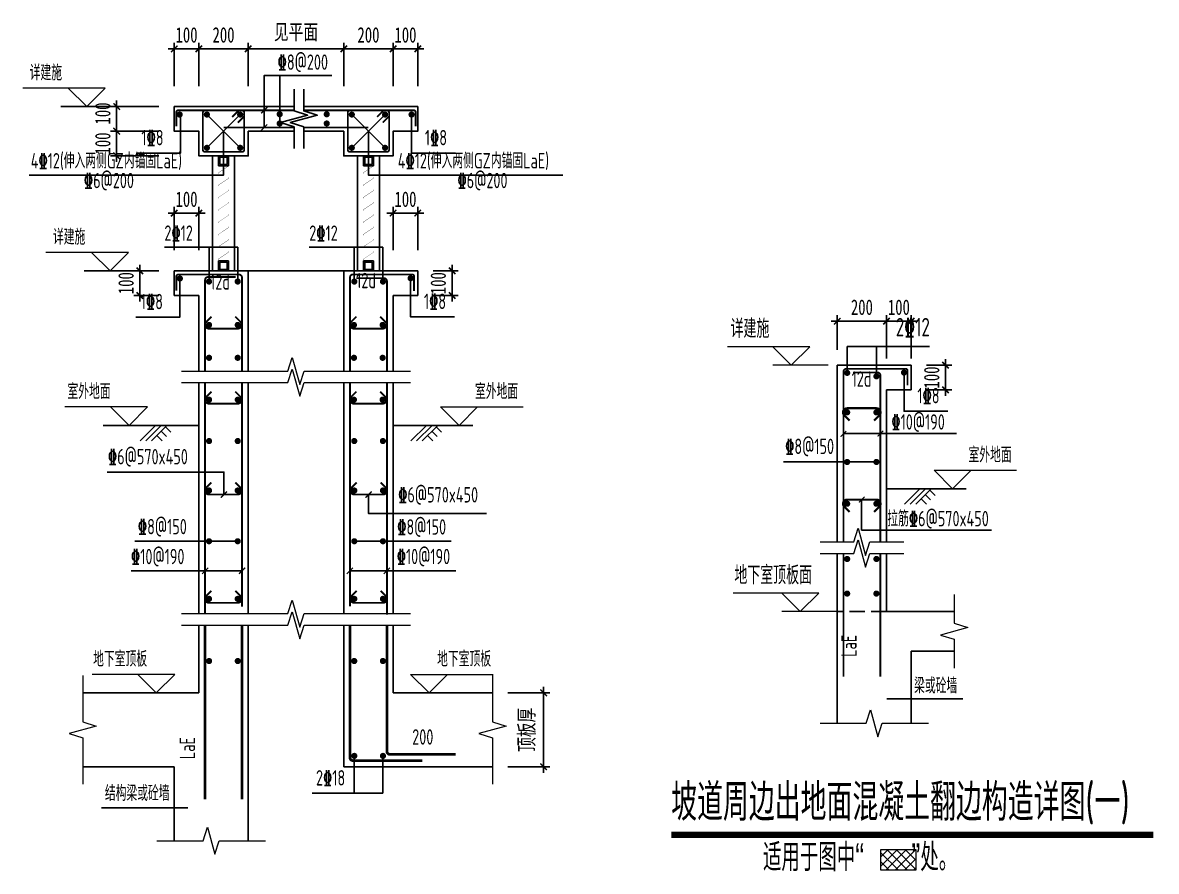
# Model space of a CAD drawing. Extents: x -302153 to 1239823, y 44204 to 1496698.
# Drawn here: x 918938 to 946527, y 743723 to 764386 of the extents above; entities that cross this region are included whole.
import ezdxf
from ezdxf.enums import TextEntityAlignment as Align

# ---------------------------------------------------------------- set-up
doc = ezdxf.new("R2010")
doc.units = 0
doc.header["$LTSCALE"] = 1500
doc.header["$MEASUREMENT"] = 0
doc.linetypes.add('DASH', pattern=[0.35, 0.25, -0.1])
doc.linetypes.add('DASHED', pattern=[0.75, 0.5, -0.25])
doc.layers.get('0').update_dxf_attribs({"linetype": 'CONTINUOUS'})
doc.layers.get('Defpoints').update_dxf_attribs({"color": 2, "linetype": 'CONTINUOUS'})
for name, color, linetype in [('A-Detl-Thin', 131, 'CONTINUOUS'), ('BEAM_CON', 4, 'CONTINUOUS'), ('BEAM_SE', 144, 'DASHED'), ('dsptext_beam', 7, 'CONTINUOUS'), ('SD_DIMS', 3, 'CONTINUOUS'), ('SD_THIN', 83, 'CONTINUOUS'), ('TEXT', 7, 'CONTINUOUS')]:
    doc.layers.add(name, color=color, linetype=linetype)
for name, color, linetype, lineweight in [('HATCH', 254, 'CONTINUOUS', 0), ('REIN', 6, 'CONTINUOUS', 18), ('S-PLAN-TEXT', 7, 'CONTINUOUS', 18), ('THIN', 7, 'CONTINUOUS', 0)]:
    doc.layers.add(name, color=color, linetype=linetype, lineweight=lineweight)
doc.styles.add('TH-STYLE3', font='tssdeng.shx', dxfattribs={"width": 0.7, "bigfont": 'tssdchn.shx'})
doc.styles.add('TSSD_Dimension', font='', dxfattribs={"width": 0.7})
doc.styles.add('TSSD_Label', font='tssdeng.shx', dxfattribs={"width": 0.7, "bigfont": 'hztxt.shx'})
doc.styles.add('TSSD_NORM', font='tssdeng.shx', dxfattribs={"bigfont": 'hztxt.shx'})
doc.styles.add('TSSD_REIN', font='Tssdeng.shx', dxfattribs={"width": 0.7, "bigfont": 'hztxt.shx'})
doc.styles.get('TSSD_Dimension').set_extended_font_data('SimSun')
doc.dimstyles.new('TSSD_150_150', dxfattribs={"dimtxt": 375, "dimasz": 150, "dimexe": 150, "dimexo": 375, "dimgap": 150, "dimtad": 1, "dimdec": 0, "dimzin": 0, "dimdsep": 46, "dimtxsty": 'TSSD_Dimension', "dimblk": 'ARCHTICK', "dimblk1": 'ARCHTICK', "dimblk2": 'ARCHTICK', "dimcen": 0, "dimdle": 150, "dimclrt": 7, "dimadec": 0, "dimazin": 0, "dimtfac": 1, "dimtdec": 0, "dimtix": 1, "dimtmove": 2, "dimatfit": 3, "dimfxl": 1, "dimtolj": 1, "dimtzin": 0, "dimarcsym": 0})

# ---------------------------------------------------------------- blocks, each defined once
blk = doc.blocks.new('_ArchTick')
at = {"color": 0, "const_width": 0.25}
blk.add_lwpolyline([(-0.53, -0.53), (0.53, 0.53)], dxfattribs=at)
blk = doc.blocks.new('*D61')
at = {"layer": 'Defpoints', "color": 0, "transparency": 16777216}
for p in [(924426, 763748), (923226, 762468), (924426, 762468)]:
    blk.add_point(p, dxfattribs=at)
at = {"layer": 'SD_DIMS', "color": 0, "lineweight": -2, "transparency": 16777216}
for p, q in [((923076, 763748), (924576, 763748)), ((923226, 762843), (923226, 763898)), ((924426, 762843), (924426, 763898))]:
    blk.add_line(p, q, dxfattribs=at)
at = {"layer": 'SD_DIMS', "color": 0, "lineweight": -2, "transparency": 16777216, "xscale": 150, "yscale": 150, "zscale": 150, "rotation": 180}
blk.add_blockref('_ArchTick', (923226, 763748), dxfattribs=at)
at = {"layer": 'SD_DIMS', "color": 0, "lineweight": -2, "transparency": 16777216, "xscale": 150, "yscale": 150, "zscale": 150}
blk.add_blockref('_ArchTick', (924426, 763748), dxfattribs=at)
at = {"layer": 'SD_DIMS', "color": 7, "transparency": 16777216, "insert": (923826, 764086), "char_height": 375, "attachment_point": 5, "style": 'TSSD_Dimension'}
blk.add_mtext('\\A1;200', dxfattribs=at)
blk = doc.blocks.new('*D62')
at = {"layer": 'Defpoints', "color": 0, "transparency": 16777216}
for p in [(928553, 763748), (927953, 762468), (928553, 762468)]:
    blk.add_point(p, dxfattribs=at)
at = {"layer": 'SD_DIMS', "color": 0, "lineweight": -2, "transparency": 16777216}
for p, q in [((927953, 763748), (927803, 763748)), ((927953, 762843), (927953, 763898)), ((927953, 763748), (928553, 763748)), ((928553, 762843), (928553, 763898)), ((928553, 763748), (928703, 763748))]:
    blk.add_line(p, q, dxfattribs=at)
at = {"layer": 'SD_DIMS', "color": 0, "lineweight": -2, "transparency": 16777216, "xscale": 150, "yscale": 150, "zscale": 150}
blk.add_blockref('_ArchTick', (927953, 763748), dxfattribs=at)
at = {"layer": 'SD_DIMS', "color": 0, "lineweight": -2, "transparency": 16777216, "xscale": 150, "yscale": 150, "zscale": 150, "rotation": 180}
blk.add_blockref('_ArchTick', (928553, 763748), dxfattribs=at)
at = {"layer": 'SD_DIMS', "color": 7, "transparency": 16777216, "insert": (928253, 764086), "char_height": 375, "attachment_point": 5, "style": 'TSSD_Dimension'}
blk.add_mtext('\\A1;100', dxfattribs=at)
blk = doc.blocks.new('*D63')
at = {"layer": 'Defpoints', "color": 0, "transparency": 16777216}
for p in [(930371, 748069), (930371, 746269), (931616, 746269)]:
    blk.add_point(p, dxfattribs=at)
at = {"layer": 'SD_DIMS', "color": 0, "lineweight": -2, "transparency": 16777216}
for p, q in [((930746, 748069), (931766, 748069)), ((931616, 748219), (931616, 746119)), ((930746, 746269), (931766, 746269))]:
    blk.add_line(p, q, dxfattribs=at)
at = {"layer": 'SD_DIMS', "color": 0, "lineweight": -2, "transparency": 16777216, "xscale": 150, "yscale": 150, "zscale": 150}
for p, rotation in [((931616, 748069), 90), ((931616, 746269), 270)]:
    blk.add_blockref('_ArchTick', p, dxfattribs=dict(at, rotation=rotation))
at = {"layer": 'SD_DIMS', "color": 7, "transparency": 16777216, "insert": (931220, 747169), "char_height": 375, "attachment_point": 5, "rotation": 90, "style": 'TSSD_Dimension'}
blk.add_mtext('\\A1;顶板厚', dxfattribs=at)
blk = doc.blocks.new('*D64')
at = {"layer": 'Defpoints', "color": 0, "transparency": 16777216}
for p in [(938762, 757118), (938762, 756047), (939962, 756047)]:
    blk.add_point(p, dxfattribs=at)
at = {"layer": 'SD_DIMS', "color": 0, "lineweight": -2, "transparency": 16777216}
for p, q in [((940112, 757118), (938612, 757118)), ((938762, 756422), (938762, 757268)), ((939962, 756422), (939962, 757268))]:
    blk.add_line(p, q, dxfattribs=at)
at = {"layer": 'SD_DIMS', "color": 0, "lineweight": -2, "transparency": 16777216, "xscale": 150, "yscale": 150, "zscale": 150, "rotation": 180}
blk.add_blockref('_ArchTick', (938762, 757118), dxfattribs=at)
at = {"layer": 'SD_DIMS', "color": 0, "lineweight": -2, "transparency": 16777216, "xscale": 150, "yscale": 150, "zscale": 150}
blk.add_blockref('_ArchTick', (939962, 757118), dxfattribs=at)
at = {"layer": 'SD_DIMS', "color": 7, "transparency": 16777216, "insert": (939362, 757456), "char_height": 375, "attachment_point": 5, "style": 'TSSD_Dimension'}
blk.add_mtext('\\A1;200', dxfattribs=at)
blk = doc.blocks.new('*D272')
at = {"layer": 'Defpoints', "color": 0, "transparency": 16777216}
for p in [(923226, 763748), (922626, 762468), (923226, 762468)]:
    blk.add_point(p, dxfattribs=at)
at = {"layer": 'SD_DIMS', "color": 0, "lineweight": -2, "transparency": 16777216}
for p, q in [((922626, 763748), (922476, 763748)), ((922626, 762843), (922626, 763898)), ((922626, 763748), (923226, 763748)), ((923226, 762843), (923226, 763898)), ((923226, 763748), (923376, 763748))]:
    blk.add_line(p, q, dxfattribs=at)
at = {"layer": 'SD_DIMS', "color": 0, "lineweight": -2, "transparency": 16777216, "xscale": 150, "yscale": 150, "zscale": 150}
blk.add_blockref('_ArchTick', (922626, 763748), dxfattribs=at)
at = {"layer": 'SD_DIMS', "color": 0, "lineweight": -2, "transparency": 16777216, "xscale": 150, "yscale": 150, "zscale": 150, "rotation": 180}
blk.add_blockref('_ArchTick', (923226, 763748), dxfattribs=at)
at = {"layer": 'SD_DIMS', "color": 7, "transparency": 16777216, "insert": (922926, 764086), "char_height": 375, "attachment_point": 5, "style": 'TSSD_Dimension'}
blk.add_mtext('\\A1;100', dxfattribs=at)
blk = doc.blocks.new('*D273')
at = {"layer": 'Defpoints', "color": 0, "transparency": 16777216}
for p in [(922626, 758344), (921790, 757744), (922626, 757744)]:
    blk.add_point(p, dxfattribs=at)
at = {"layer": 'SD_DIMS', "color": 0, "lineweight": -2, "transparency": 16777216}
for p, q in [((921790, 758344), (921790, 758494)), ((922251, 758344), (921640, 758344)), ((921790, 758344), (921790, 757744)), ((922251, 757744), (921640, 757744)), ((921790, 757744), (921790, 757594))]:
    blk.add_line(p, q, dxfattribs=at)
at = {"layer": 'SD_DIMS', "color": 0, "lineweight": -2, "transparency": 16777216, "xscale": 150, "yscale": 150, "zscale": 150}
for p, rotation in [((921790, 758344), 270), ((921790, 757744), 90)]:
    blk.add_blockref('_ArchTick', p, dxfattribs=dict(at, rotation=rotation))
at = {"layer": 'SD_DIMS', "color": 7, "transparency": 16777216, "insert": (921453, 758044), "char_height": 375, "attachment_point": 5, "rotation": 90, "style": 'TSSD_Dimension'}
blk.add_mtext('\\A1;100', dxfattribs=at)
blk = doc.blocks.new('*D274')
at = {"layer": 'Defpoints', "color": 0, "transparency": 16777216}
for p in [(927953, 763748), (926753, 762468), (927953, 762468)]:
    blk.add_point(p, dxfattribs=at)
at = {"layer": 'SD_DIMS', "color": 0, "lineweight": -2, "transparency": 16777216}
for p, q in [((926603, 763748), (928103, 763748)), ((926753, 762843), (926753, 763898)), ((927953, 762843), (927953, 763898))]:
    blk.add_line(p, q, dxfattribs=at)
at = {"layer": 'SD_DIMS', "color": 0, "lineweight": -2, "transparency": 16777216, "xscale": 150, "yscale": 150, "zscale": 150, "rotation": 180}
blk.add_blockref('_ArchTick', (926753, 763748), dxfattribs=at)
at = {"layer": 'SD_DIMS', "color": 0, "lineweight": -2, "transparency": 16777216, "xscale": 150, "yscale": 150, "zscale": 150}
blk.add_blockref('_ArchTick', (927953, 763748), dxfattribs=at)
at = {"layer": 'SD_DIMS', "color": 7, "transparency": 16777216, "insert": (927353, 764086), "char_height": 375, "attachment_point": 5, "style": 'TSSD_Dimension'}
blk.add_mtext('\\A1;200', dxfattribs=at)
blk = doc.blocks.new('*D275')
at = {"layer": 'Defpoints', "color": 0, "transparency": 16777216}
for p in [(928553, 758344), (928553, 757744), (929389, 757744)]:
    blk.add_point(p, dxfattribs=at)
at = {"layer": 'SD_DIMS', "color": 0, "lineweight": -2, "transparency": 16777216}
for p, q in [((929389, 758344), (929389, 758494)), ((928928, 758344), (929539, 758344)), ((929389, 758344), (929389, 757744)), ((928928, 757744), (929539, 757744)), ((929389, 757744), (929389, 757594))]:
    blk.add_line(p, q, dxfattribs=at)
at = {"layer": 'SD_DIMS', "color": 0, "lineweight": -2, "transparency": 16777216, "xscale": 150, "yscale": 150, "zscale": 150}
for p, rotation in [((929389, 758344), 270), ((929389, 757744), 90)]:
    blk.add_blockref('_ArchTick', p, dxfattribs=dict(at, rotation=rotation))
at = {"layer": 'SD_DIMS', "color": 7, "transparency": 16777216, "insert": (929051, 758044), "char_height": 375, "attachment_point": 5, "rotation": 90, "style": 'TSSD_Dimension'}
blk.add_mtext('\\A1;100', dxfattribs=at)
blk = doc.blocks.new('*D276')
at = {"layer": 'Defpoints', "color": 0, "transparency": 16777216}
for p in [(926753, 763748), (924426, 762468), (926753, 762468)]:
    blk.add_point(p, dxfattribs=at)
at = {"layer": 'SD_DIMS', "color": 0, "lineweight": -2, "transparency": 16777216}
for p, q in [((924276, 763748), (926903, 763748)), ((924426, 762843), (924426, 763898)), ((926753, 762843), (926753, 763898))]:
    blk.add_line(p, q, dxfattribs=at)
at = {"layer": 'SD_DIMS', "color": 0, "lineweight": -2, "transparency": 16777216, "xscale": 150, "yscale": 150, "zscale": 150, "rotation": 180}
blk.add_blockref('_ArchTick', (924426, 763748), dxfattribs=at)
at = {"layer": 'SD_DIMS', "color": 0, "lineweight": -2, "transparency": 16777216, "xscale": 150, "yscale": 150, "zscale": 150}
blk.add_blockref('_ArchTick', (926753, 763748), dxfattribs=at)
at = {"layer": 'SD_DIMS', "color": 7, "transparency": 16777216, "insert": (925589, 764140), "char_height": 375, "attachment_point": 5, "style": 'TSSD_Dimension'}
blk.add_mtext('\\A1;见平面', dxfattribs=at)
blk = doc.blocks.new('*D277')
at = {"layer": 'Defpoints', "color": 0, "transparency": 16777216}
for p in [(922626, 762344), (921225, 761744), (922626, 761744)]:
    blk.add_point(p, dxfattribs=at)
at = {"layer": 'SD_DIMS', "color": 0, "lineweight": -2, "transparency": 16777216}
for p, q in [((922251, 762344), (921075, 762344)), ((921225, 762494), (921225, 761594)), ((922251, 761744), (921075, 761744))]:
    blk.add_line(p, q, dxfattribs=at)
at = {"layer": 'SD_DIMS', "color": 0, "lineweight": -2, "transparency": 16777216, "xscale": 150, "yscale": 150, "zscale": 150}
for p, rotation in [((921225, 762344), 90), ((921225, 761744), 270)]:
    blk.add_blockref('_ArchTick', p, dxfattribs=dict(at, rotation=rotation))
at = {"layer": 'SD_DIMS', "color": 7, "transparency": 16777216, "insert": (920887, 762175), "char_height": 375, "attachment_point": 5, "rotation": 90, "style": 'TSSD_Dimension'}
blk.add_mtext('\\A1;100', dxfattribs=at)
blk = doc.blocks.new('*D278')
at = {"layer": 'Defpoints', "color": 0, "transparency": 16777216}
for p in [(922626, 761744), (921225, 761144), (922626, 761144)]:
    blk.add_point(p, dxfattribs=at)
at = {"layer": 'SD_DIMS', "color": 0, "lineweight": -2, "transparency": 16777216}
for p, q in [((921225, 761744), (921225, 761894)), ((922251, 761744), (921075, 761744)), ((921225, 761744), (921225, 761144)), ((922251, 761144), (921075, 761144)), ((921225, 761144), (921225, 760994))]:
    blk.add_line(p, q, dxfattribs=at)
at = {"layer": 'SD_DIMS', "color": 0, "lineweight": -2, "transparency": 16777216, "xscale": 150, "yscale": 150, "zscale": 150}
for p, rotation in [((921225, 761744), 270), ((921225, 761144), 90)]:
    blk.add_blockref('_ArchTick', p, dxfattribs=dict(at, rotation=rotation))
at = {"layer": 'SD_DIMS', "color": 7, "transparency": 16777216, "insert": (920887, 761444), "char_height": 375, "attachment_point": 5, "rotation": 90, "style": 'TSSD_Dimension'}
blk.add_mtext('\\A1;100', dxfattribs=at)
blk = doc.blocks.new('*D280')
at = {"layer": 'Defpoints', "color": 0, "transparency": 16777216}
for p in [(928553, 759749), (927953, 758469), (928553, 758469)]:
    blk.add_point(p, dxfattribs=at)
at = {"layer": 'SD_DIMS', "color": 0, "lineweight": -2, "transparency": 16777216}
for p, q in [((927953, 758844), (927953, 759899)), ((928553, 758844), (928553, 759899)), ((927953, 759749), (927803, 759749)), ((927953, 759749), (928553, 759749)), ((928553, 759749), (928703, 759749))]:
    blk.add_line(p, q, dxfattribs=at)
at = {"layer": 'SD_DIMS', "color": 0, "lineweight": -2, "transparency": 16777216, "xscale": 150, "yscale": 150, "zscale": 150}
blk.add_blockref('_ArchTick', (927953, 759749), dxfattribs=at)
at = {"layer": 'SD_DIMS', "color": 0, "lineweight": -2, "transparency": 16777216, "xscale": 150, "yscale": 150, "zscale": 150, "rotation": 180}
blk.add_blockref('_ArchTick', (928553, 759749), dxfattribs=at)
at = {"layer": 'SD_DIMS', "color": 7, "transparency": 16777216, "insert": (928253, 760086), "char_height": 375, "attachment_point": 5, "style": 'TSSD_Dimension'}
blk.add_mtext('\\A1;100', dxfattribs=at)
blk = doc.blocks.new('*D279')
at = {"layer": 'Defpoints', "color": 0, "transparency": 16777216}
for p in [(923226, 759749), (922626, 758469), (923226, 758469)]:
    blk.add_point(p, dxfattribs=at)
at = {"layer": 'SD_DIMS', "color": 0, "lineweight": -2, "transparency": 16777216}
for p, q in [((922626, 758844), (922626, 759899)), ((923226, 758844), (923226, 759899)), ((922626, 759749), (922476, 759749)), ((922626, 759749), (923226, 759749)), ((923226, 759749), (923376, 759749))]:
    blk.add_line(p, q, dxfattribs=at)
at = {"layer": 'SD_DIMS', "color": 0, "lineweight": -2, "transparency": 16777216, "xscale": 150, "yscale": 150, "zscale": 150}
blk.add_blockref('_ArchTick', (922626, 759749), dxfattribs=at)
at = {"layer": 'SD_DIMS', "color": 0, "lineweight": -2, "transparency": 16777216, "xscale": 150, "yscale": 150, "zscale": 150, "rotation": 180}
blk.add_blockref('_ArchTick', (923226, 759749), dxfattribs=at)
at = {"layer": 'SD_DIMS', "color": 7, "transparency": 16777216, "insert": (922926, 760086), "char_height": 375, "attachment_point": 5, "style": 'TSSD_Dimension'}
blk.add_mtext('\\A1;100', dxfattribs=at)
blk = doc.blocks.new('*D281')
at = {"layer": 'Defpoints', "color": 0, "transparency": 16777216}
for p in [(940562, 756047), (940562, 755447), (941398, 755447)]:
    blk.add_point(p, dxfattribs=at)
at = {"layer": 'SD_DIMS', "color": 0, "lineweight": -2, "transparency": 16777216}
for p, q in [((940937, 756047), (941548, 756047)), ((941398, 756047), (941398, 756197)), ((941398, 756047), (941398, 755447)), ((940937, 755447), (941548, 755447)), ((941398, 755447), (941398, 755297))]:
    blk.add_line(p, q, dxfattribs=at)
at = {"layer": 'SD_DIMS', "color": 0, "lineweight": -2, "transparency": 16777216, "xscale": 150, "yscale": 150, "zscale": 150}
for p, rotation in [((941398, 756047), 270), ((941398, 755447), 90)]:
    blk.add_blockref('_ArchTick', p, dxfattribs=dict(at, rotation=rotation))
at = {"layer": 'SD_DIMS', "color": 7, "transparency": 16777216, "insert": (941060, 755747), "char_height": 375, "attachment_point": 5, "rotation": 90, "style": 'TSSD_Dimension'}
blk.add_mtext('\\A1;100', dxfattribs=at)
blk = doc.blocks.new('*D282')
at = {"layer": 'Defpoints', "color": 0, "transparency": 16777216}
for p in [(940562, 757118), (939962, 755838), (940562, 755838)]:
    blk.add_point(p, dxfattribs=at)
at = {"layer": 'SD_DIMS', "color": 0, "lineweight": -2, "transparency": 16777216}
for p, q in [((939962, 757118), (939812, 757118)), ((939962, 756213), (939962, 757268)), ((939962, 757118), (940562, 757118)), ((940562, 756213), (940562, 757268)), ((940562, 757118), (940712, 757118))]:
    blk.add_line(p, q, dxfattribs=at)
at = {"layer": 'SD_DIMS', "color": 0, "lineweight": -2, "transparency": 16777216, "xscale": 150, "yscale": 150, "zscale": 150}
blk.add_blockref('_ArchTick', (939962, 757118), dxfattribs=at)
at = {"layer": 'SD_DIMS', "color": 0, "lineweight": -2, "transparency": 16777216, "xscale": 150, "yscale": 150, "zscale": 150, "rotation": 180}
blk.add_blockref('_ArchTick', (940562, 757118), dxfattribs=at)
at = {"layer": 'SD_DIMS', "color": 7, "transparency": 16777216, "insert": (940262, 757456), "char_height": 375, "attachment_point": 5, "style": 'TSSD_Dimension'}
blk.add_mtext('\\A1;100', dxfattribs=at)

msp = doc.modelspace()

# ---------------------------------------------------------------- hatches: boundary and pattern name
at = {"layer": 'HATCH'}
h = msp.add_hatch(dxfattribs=at)
h.set_pattern_fill('HOLE_MATETIEL', color=256, scale=50, style=0)
h.set_pattern_definition([(45, (388373, -1472987.26), (-112.253202, 112.253202), []), (135, (388373, -1472987.26), (-112.253202, -112.253202), [])])
h.paths.add_polyline_path([(939821.4052, 744254.7599), (940676.0578, 744254.7599), (940676.0578, 743749.3334), (939821.4052, 743749.3334)])

# ---------------------------------------------------------------- linework, layer by layer
for p, q in [((924231.1224, 762148.711), (923421.1224, 761338.711)), ((924231.1224, 761338.711), (923421.1224, 762148.711)), ((926947.6894, 762148.711), (927757.6894, 761338.711)), ((926947.6894, 761338.711), (927757.6894, 762148.711))]:
    msp.add_line(p, q)
for points in [[(924815.6518, 761834.6879), (924815.6518, 763101.564), (926462.1928, 763101.564)], [(925192.5749, 761931.3189), (925192.5749, 763101.564)], [(925542.3571, 761743.711), (924426.1224, 761743.711), (924426.1224, 761143.711), (923226.1224, 761143.711), (923226.1224, 761743.711), (922626.1224, 761743.711), (922626.1224, 762343.711), (925542.3571, 762343.711)], [(925777.7623, 762343.711), (928552.6894, 762343.711), (928552.6894, 761743.711), (927952.6894, 761743.711), (927952.6894, 761143.711), (926752.6894, 761143.711), (926752.6894, 761743.711), (925777.7623, 761743.711)], [(922777.0048, 762148.711), (922777.0048, 761208.0113), (921708.8445, 761208.0113)], [(928401.8069, 762148.711), (928401.8069, 761208.0113), (929469.9673, 761208.0113)], [(923826.1224, 761743.711), (923826.1224, 760674.2197), (919098.8022, 760674.2197)], [(927352.6894, 761743.711), (927352.6894, 760674.2197), (932080.0095, 760674.2197)], [(928378.0315, 758163.393), (928378.0315, 757222.6933), (929446.1919, 757222.6933)], [(922762.8355, 758157.4872), (922762.8355, 757216.7875), (921694.6752, 757216.7875)], [(940387.4535, 755866.5129), (940387.4535, 754925.8132), (941455.6138, 754925.8132)]]:
    msp.add_lwpolyline(points)
at = {"layer": 'A-Detl-Thin', "ltscale": 0.04}
for points in [[(923556.1224, 758344.1675), (923556.1224, 761143.711)], [(923556.1224, 761143.711), (924096.1224, 761143.711)], [(924096.1224, 758344.1675), (924096.1224, 761143.711)], [(927082.6894, 758344.1675), (927082.6894, 761143.711)], [(927082.6894, 761143.711), (927622.6894, 761143.711)], [(927622.6894, 758344.1675), (927622.6894, 761143.711)]]:
    msp.add_lwpolyline(points, dxfattribs=at)
at = {"layer": 'A-Detl-Thin', "ltscale": 0.04, "const_width": 6}
for points in [[(923706.1224, 760711.3313), (923706.1224, 760734.7629), (923946.1224, 760894.9411), (923946.1224, 760920.208)], [(927232.6894, 760711.3313), (927232.6894, 760734.7629), (927472.6894, 760894.9411), (927472.6894, 760920.208)], [(923706.1224, 760411.3313), (923706.1224, 760434.7629), (923946.1224, 760594.9411), (923946.1224, 760620.208)], [(927232.6894, 760411.3313), (927232.6894, 760434.7629), (927472.6894, 760594.9411), (927472.6894, 760620.208)], [(923706.1224, 760111.3313), (923706.1224, 760134.7629), (923946.1224, 760294.9411), (923946.1224, 760320.208)], [(927232.6894, 760111.3313), (927232.6894, 760134.7629), (927472.6894, 760294.9411), (927472.6894, 760320.208)], [(923706.1224, 759811.3313), (923706.1224, 759834.7629), (923946.1224, 759994.9411), (923946.1224, 760020.208)], [(927232.6894, 759811.3313), (927232.6894, 759834.7629), (927472.6894, 759994.9411), (927472.6894, 760020.208)], [(923706.1224, 759511.3313), (923706.1224, 759534.7629), (923946.1224, 759694.9411), (923946.1224, 759720.208)], [(927232.6894, 759511.3313), (927232.6894, 759534.7629), (927472.6894, 759694.9411), (927472.6894, 759720.208)], [(923706.1224, 759211.3313), (923706.1224, 759234.7629), (923946.1224, 759394.9411), (923946.1224, 759420.208)], [(927232.6894, 759211.3313), (927232.6894, 759234.7629), (927472.6894, 759394.9411), (927472.6894, 759420.208)], [(923706.1224, 758911.3313), (923706.1224, 758934.7629), (923946.1224, 759094.9411), (923946.1224, 759120.208)], [(927232.6894, 758911.3313), (927232.6894, 758934.7629), (927472.6894, 759094.9411), (927472.6894, 759120.208)], [(923706.1224, 758611.3313), (923706.1224, 758634.7629), (923946.1224, 758794.9411), (923946.1224, 758820.208)], [(927232.6894, 758611.3313), (927232.6894, 758634.7629), (927472.6894, 758794.9411), (927472.6894, 758820.208)]]:
    msp.add_lwpolyline(points, dxfattribs=at)
at = {"layer": 'A-Detl-Thin', "ltscale": 0.04}
for points in [[(923946.1224, 760903.711), (923706.1224, 760903.711), (923706.1224, 761143.711), (923946.1224, 761143.711)], [(923916.1224, 760933.711), (923736.1224, 760933.711), (923736.1224, 761113.711), (923916.1224, 761113.711)], [(927472.6894, 760903.711), (927232.6894, 760903.711), (927232.6894, 761143.711), (927472.6894, 761143.711)], [(927442.6894, 760933.711), (927262.6894, 760933.711), (927262.6894, 761113.711), (927442.6894, 761113.711)], [(923946.1224, 758584.1675), (923706.1224, 758584.1675), (923706.1224, 758344.1675), (923946.1224, 758344.1675)], [(923916.1224, 758554.1675), (923736.1224, 758554.1675), (923736.1224, 758374.1675), (923916.1224, 758374.1675)], [(927472.6894, 758584.1675), (927232.6894, 758584.1675), (927232.6894, 758344.1675), (927472.6894, 758344.1675)], [(927442.6894, 758554.1675), (927262.6894, 758554.1675), (927262.6894, 758374.1675), (927442.6894, 758374.1675)]]:
    msp.add_lwpolyline(points, close=True, dxfattribs=at)
at = {"layer": 'BEAM_CON', "linetype": 'ByBlock'}
for p, q in [((922626.1224, 758344.1675), (924426.1224, 758344.1675)), ((922626.1224, 757744.1675), (922626.1224, 758344.1675)), ((924426.1224, 758344.1675), (924426.1224, 755904.5577)), ((924426.1224, 758344.1675), (926752.6894, 758344.1675)), ((928552.6894, 758344.1675), (926752.6894, 758344.1675)), ((926752.6894, 755904.5577), (926752.6894, 758344.1675)), ((928552.6894, 757744.1675), (928552.6894, 758344.1675)), ((922626.1224, 757744.1675), (923226.1224, 757744.1675)), ((923226.1224, 755904.5577), (923226.1224, 757744.1675)), ((928552.6894, 757744.1675), (927952.6894, 757744.1675)), ((927952.6894, 755904.5577), (927952.6894, 757744.1675)), ((940562.1113, 755447.2874), (940562.1113, 756047.2874)), ((923226.1224, 749998.8773), (923226.1224, 755621.1304)), ((924426.1224, 755621.1304), (924426.1224, 749998.8773)), ((926752.6894, 749998.8773), (926752.6894, 755621.1304)), ((927952.6894, 749998.8773), (927952.6894, 755621.1304)), ((940562.1113, 755447.2874), (939962.1113, 755447.2874)), ((923226.1224, 748069.4517), (923226.1224, 749715.4499)), ((924426.1224, 749715.4499), (924426.1224, 744469.4517)), ((926752.6894, 746269.4517), (926752.6894, 749715.4499)), ((927952.6894, 748069.4517), (927952.6894, 749715.4499)), ((920398.3233, 748069.4517), (923226.1224, 748069.4517)), ((930371.4278, 748069.4517), (927952.6894, 748069.4517)), ((920398.3233, 746269.4517), (922626.1224, 746269.4517)), ((922626.1224, 746269.4517), (922626.1224, 744469.4517)), ((930371.4278, 746269.4517), (926752.6894, 746269.4517))]:
    msp.add_line(p, q, dxfattribs=at)
at = {"layer": 'BEAM_CON'}
for p, q in [((938762.1113, 756047.2874), (938762.1113, 751746.7627)), ((940562.1113, 756047.2874), (938762.1113, 756047.2874)), ((939962.1113, 751746.7627), (939962.1113, 755447.2874)), ((938762.1113, 751462.4656), (938762.1113, 750047.327)), ((939962.1113, 750047.327), (939962.1113, 751462.4656)), ((939962.1113, 750047.327), (941607.6728, 750047.327)), ((940562.1113, 747329.3584), (940562.1113, 749087.327)), ((940562.1113, 749087.327), (941607.6728, 749087.327))]:
    msp.add_line(p, q, dxfattribs=at)
msp.add_lwpolyline([(938762.1113, 750047.327), (938762.1113, 747329.3584)], dxfattribs=at)
at = {"layer": 'BEAM_SE', "linetype": 'DASH'}
msp.add_line((939962.1113, 750047.327), (938762.1113, 750047.327), dxfattribs=at)
at = {"layer": 'dsptext_beam'}
for p, q in [((921398.7323, 762343.711), (919864.8508, 762343.711)), ((921966.2721, 758344.1675), (920432.3906, 758344.1675)), ((923226.1224, 754582.0223), (920894.468, 754582.0223)), ((927952.6894, 754582.0223), (929890.7422, 754582.0223)), ((939962.1113, 753038.8295), (941900.1641, 753038.8295)), ((924171.0115, 751759.9884), (921667.6735, 751759.9884)), ((927009.624, 751759.9884), (929363.4199, 751759.9884)), ((924276.1224, 751039.8633), (921576.7074, 751039.8633)), ((926902.6894, 751039.8633), (929481.4926, 751039.8633)), ((922956.9478, 745267.8231), (920857.1617, 745267.8231))]:
    msp.add_line(p, q, dxfattribs=at)
for points in [[(923835.7788, 752897.4955), (923835.7788, 753445.8537), (920996.1314, 753445.8537)], [(927356.6221, 752897.4955), (927356.6221, 752433.306), (930226.642, 752433.306)]]:
    msp.add_lwpolyline(points, dxfattribs=at)
at = {"layer": 'HATCH'}
msp.add_lwpolyline([(939821.4052, 744254.7599), (940676.0578, 744254.7599), (940676.0578, 743749.3334), (939821.4052, 743749.3334)], close=True, dxfattribs=at)
at = {"layer": 'REIN'}
for points, const_width in [([(922675.0294, 761858.3641), (922675.0294, 762202.734, -0.4142135624), (922725.0294, 762252.734), (925542.3571, 762252.734)], 45), ([(925777.7623, 762252.734), (928453.7824, 762252.734, -0.4142135624), (928503.7824, 762202.734), (928503.7824, 761858.3641)], 45), ([(922675.0294, 757858.8207), (922675.0294, 758203.1906, -0.4142135624), (922725.0294, 758253.1906), (924201.1224, 758253.1906, -0.4142135624), (924276.1224, 758178.1906), (924276.1224, 755904.5577)], 45), ([(924122.1532, 758194.1675), (923451.1224, 758194.1675, 0.4142135624), (923376.1224, 758119.1675), (923376.1224, 755904.5577)], 45), ([(928463.4742, 757849.7619), (928463.4742, 758206.2129, 0.4142135624), (928413.4742, 758256.2129), (926977.6894, 758256.2129, 0.4142135624), (926902.6894, 758181.2129), (926902.6894, 755904.5577)], 45), ([(927056.6585, 758166.5815), (927727.6894, 758166.5815, -0.4142135624), (927802.6894, 758091.5815), (927802.6894, 755904.5577)], 45), ([(923531.7042, 757228.5285), (923404.4249, 757101.2493, 0.6681786379), (923473.3678, 756934.8064), (924171.0115, 756934.8064, 0.6681786379), (924239.9544, 757101.2493), (924112.6752, 757228.5285)], 45), ([(927058.2712, 757228.5285), (926930.9919, 757101.2493, 0.6681786379), (926999.9349, 756934.8064), (927697.5785, 756934.8064, 0.6681786379), (927766.5215, 757101.2493), (927639.2422, 757228.5285)], 45), ([(940472.8962, 755552.8818), (940472.8962, 755909.3328, 0.4142135624), (940422.8962, 755959.3328), (938987.1113, 755959.3328, 0.4142135624), (938912.1113, 755884.3328), (938912.1113, 751746.7627)], 45), ([(939141.5448, 755869.7014), (939737.1113, 755869.7014, -0.4142135624), (939812.1113, 755794.7014), (939812.1113, 751746.7627)], 45), ([(923531.7042, 755402.2971), (923404.4249, 755275.0179, 0.6681786379), (923473.3678, 755108.5749), (924171.0115, 755108.5749, 0.6681786379), (924239.9544, 755275.0179), (924112.6752, 755402.2971)], 45), ([(927058.2712, 755402.2971), (926930.9919, 755275.0179, 0.6681786379), (926999.9349, 755108.5749), (927697.5785, 755108.5749, 0.6681786379), (927766.5215, 755275.0179), (927639.2422, 755402.2971)], 45), ([(939058.7578, 754698.588), (938931.4786, 754825.8672, -0.6681786379), (939003.0732, 754998.7118), (939714.2672, 754998.7118, -0.6681786379), (939785.8618, 754825.8672), (939658.5826, 754698.588)], 52.5), ([(939058.7578, 754698.588), (938931.4786, 754825.8672, -0.6681786379), (939003.0732, 754998.7118), (939714.2672, 754998.7118, -0.6681786379), (939785.8618, 754825.8672), (939658.5826, 754698.588)], 52.5), ([(923531.7042, 753191.2176), (923404.4249, 753063.9384, 0.6681786379), (923473.3678, 752897.4955), (924171.0115, 752897.4955, 0.6681786379), (924239.9544, 753063.9384), (924112.6752, 753191.2176)], 45), ([(927647.1076, 753191.2176), (927774.3868, 753063.9384, -0.6681786379), (927705.4439, 752897.4955), (927007.8002, 752897.4955, -0.6681786379), (926938.8573, 753063.9384), (927066.1365, 753191.2176)], 45), ([(939058.7578, 752474.3249), (938931.4786, 752601.6041, -0.6681786379), (939003.0732, 752774.4487), (939714.2672, 752774.4487, -0.6681786379), (939785.8618, 752601.6041), (939658.5826, 752474.3249)], 52.5), ([(939058.7578, 752474.3249), (938931.4786, 752601.6041, -0.6681786379), (939003.0732, 752774.4487), (939714.2672, 752774.4487, -0.6681786379), (939785.8618, 752601.6041), (939658.5826, 752474.3249)], 52.5), ([(923531.7042, 750553.5153), (923404.4249, 750426.2361, 0.6681786379), (923473.3678, 750259.7932), (924171.0115, 750259.7932, 0.6681786379), (924239.9544, 750426.2361), (924112.6752, 750553.5153)], 45), ([(927647.1076, 750553.5153), (927774.3868, 750426.2361, -0.6681786379), (927705.4439, 750259.7932), (927007.8002, 750259.7932, -0.6681786379), (926938.8573, 750426.2361), (927066.1365, 750553.5153)], 45), ([(926902.6894, 749715.4499), (926902.6894, 746494.4517, 0.4142135624), (926977.6894, 746419.4517), (928664.4852, 746419.4517)], 67.5), ([(927802.6894, 749715.4499), (927802.6894, 746644.4517, 0.4142135624), (927877.6894, 746569.4517), (929475.9173, 746569.4517)], 67.5)]:
    msp.add_lwpolyline(points, format="xyb", dxfattribs=dict(at, const_width=const_width))
for points, const_width in [([(922720.9301, 762148.711, 1), (922795.9301, 762148.711, 1)], 75), ([(924278.6224, 762246.211), (923373.6224, 762246.211, 0.4142135624), (923323.6224, 762196.211), (923323.6224, 761291.211, 0.4142135624), (923373.6224, 761241.211), (924278.6224, 761241.211, 0.4142135624), (924328.6224, 761291.211), (924328.6224, 762196.211, 0.4142135624)], 45), ([(923383.6224, 762148.711, 1), (923458.6224, 762148.711, 1)], 75), ([(924193.6224, 762148.711, 1), (924268.6224, 762148.711, 1)], 75), ([(925155.0749, 762156.103, 1), (925230.0749, 762156.103, 1)], 75), ([(926300.3316, 762156.103, 1), (926375.3316, 762156.103, 1)], 75), ([(927805.1894, 762246.211), (926900.1894, 762246.211, 0.4142135624), (926850.1894, 762196.211), (926850.1894, 761291.211, 0.4142135624), (926900.1894, 761241.211), (927805.1894, 761241.211, 0.4142135624), (927855.1894, 761291.211), (927855.1894, 762196.211, 0.4142135624)], 45), ([(926910.1894, 762148.711, 1), (926985.1894, 762148.711, 1)], 75), ([(927720.1894, 762148.711, 1), (927795.1894, 762148.711, 1)], 75), ([(928364.3069, 762148.711, 1), (928439.3069, 762148.711, 1)], 75), ([(925155.0749, 761931.3189, -1), (925230.0749, 761931.3189, -1)], 75), ([(926300.3316, 761931.3189, -1), (926375.3316, 761931.3189, -1)], 75), ([(923383.6224, 761338.711, 1), (923458.6224, 761338.711, 1)], 75), ([(924193.6224, 761338.711, 1), (924268.6224, 761338.711, 1)], 75), ([(926910.1894, 761338.711, 1), (926985.1894, 761338.711, 1)], 75), ([(927720.1894, 761338.711, 1), (927795.1894, 761338.711, 1)], 75), ([(922725.3355, 758157.4872, 1), (922800.3355, 758157.4872, 1)], 75), ([(928415.5315, 758163.393, -1), (928340.5315, 758163.393, -1)], 75), ([(923435.8678, 758083.2888, 1), (923510.8678, 758083.2888, 1)], 75), ([(924133.5115, 758083.2888, 1), (924208.5115, 758083.2888, 1)], 75), ([(927045.3002, 758082.7482, -1), (926970.3002, 758082.7482, -1)], 75), ([(927742.9439, 758082.7482, -1), (927667.9439, 758082.7482, -1)], 75), ([(923435.8678, 757026.0546, 1), (923510.8678, 757026.0546, 1)], 75), ([(924133.5115, 757026.0546, 1), (924208.5115, 757026.0546, 1)], 75), ([(926962.4349, 757026.0546, 1), (927037.4349, 757026.0546, 1)], 75), ([(927660.0785, 757026.0546, 1), (927735.0785, 757026.0546, 1)], 75), ([(923435.8678, 756226.3768, 1), (923510.8678, 756226.3768, 1)], 75), ([(924133.5115, 756226.3768, 1), (924208.5115, 756226.3768, 1)], 75), ([(926962.4349, 756226.3768, 1), (927037.4349, 756226.3768, 1)], 75), ([(927660.0785, 756226.3768, 1), (927735.0785, 756226.3768, 1)], 75), ([(938965.5732, 755858.9694, 1), (939040.5732, 755858.9694, 1)], 75), ([(939676.7672, 755775.6167, 1), (939751.7672, 755775.6167, 1)], 75), ([(940424.9535, 755866.5129, -1), (940349.9535, 755866.5129, -1)], 75), ([(923435.8678, 755206.5927, 1), (923510.8678, 755206.5927, 1)], 75), ([(924133.5115, 755206.5927, 1), (924208.5115, 755206.5927, 1)], 75), ([(926962.4349, 755206.5927, 1), (927037.4349, 755206.5927, 1)], 75), ([(927660.0785, 755206.5927, 1), (927735.0785, 755206.5927, 1)], 75), ([(938965.5732, 754897.4618, 1), (939040.5732, 754897.4618, 1)], 75), ([(938965.5732, 754897.4618, 1), (939040.5732, 754897.4618, 1)], 75), ([(939676.7672, 754897.4618, 1), (939751.7672, 754897.4618, 1)], 75), ([(923435.8678, 754200.0979, 1), (923510.8678, 754200.0979, 1)], 75), ([(924133.5115, 754200.0979, 1), (924208.5115, 754200.0979, 1)], 75), ([(927045.3002, 754200.0979, -1), (926970.3002, 754200.0979, -1)], 75), ([(927742.9439, 754200.0979, -1), (927667.9439, 754200.0979, -1)], 75), ([(938965.5732, 753690.4142, 1), (939040.5732, 753690.4142, 1)], 75), ([(938965.5732, 753690.4142, 1), (939040.5732, 753690.4142, 1)], 75), ([(939676.7672, 753690.4142, 1), (939751.7672, 753690.4142, 1)], 75), ([(923435.8678, 752994.9955, 1), (923510.8678, 752994.9955, 1)], 75), ([(924133.5115, 752994.9955, 1), (924208.5115, 752994.9955, 1)], 75), ([(927045.3002, 752994.9955, -1), (926970.3002, 752994.9955, -1)], 75), ([(927742.9439, 752994.9955, -1), (927667.9439, 752994.9955, -1)], 75), ([(938965.5732, 752673.1987, 1), (939040.5732, 752673.1987, 1)], 75), ([(938965.5732, 752673.1987, 1), (939040.5732, 752673.1987, 1)], 75), ([(939676.7672, 752673.1987, 1), (939751.7672, 752673.1987, 1)], 75), ([(939676.7672, 752673.1987, 1), (939751.7672, 752673.1987, 1)], 75), ([(923435.8678, 751759.9884, 1), (923510.8678, 751759.9884, 1)], 75), ([(924133.5115, 751759.9884, 1), (924208.5115, 751759.9884, 1)], 75), ([(927045.3002, 751759.9884, -1), (926970.3002, 751759.9884, -1)], 75), ([(927742.9439, 751759.9884, -1), (927667.9439, 751759.9884, -1)], 75), ([(938965.5732, 751328.0807, 1), (939040.5732, 751328.0807, 1)], 75), ([(939676.7672, 751328.0807, 1), (939751.7672, 751328.0807, 1)], 75), ([(938965.5732, 750485.8582, 1), (939040.5732, 750485.8582, 1)], 75), ([(939676.7672, 750485.8582, 1), (939751.7672, 750485.8582, 1)], 75), ([(923435.8678, 750357.2932, 1), (923510.8678, 750357.2932, 1)], 75), ([(924133.5115, 750357.2932, 1), (924208.5115, 750357.2932, 1)], 75), ([(927045.3002, 750357.2932, -1), (926970.3002, 750357.2932, -1)], 75), ([(927742.9439, 750357.2932, -1), (927667.9439, 750357.2932, -1)], 75), ([(923435.8678, 748844.1856, 1), (923510.8678, 748844.1856, 1)], 75), ([(924133.5115, 748844.1856, 1), (924208.5115, 748844.1856, 1)], 75), ([(927045.3002, 748844.1856, -1), (926970.3002, 748844.1856, -1)], 75), ([(927742.9439, 748844.1856, -1), (927667.9439, 748844.1856, -1)], 75), ([(927045.3002, 746534.2422, -1), (926970.3002, 746534.2422, -1)], 75), ([(927742.9439, 746534.2422, -1), (927667.9439, 746534.2422, -1)], 75)]:
    msp.add_lwpolyline(points, format="xyb", close=True, dxfattribs=dict(at, const_width=const_width))
for points, const_width in [([(924034.9002, 762090.3746), (924190.8406, 762246.211)], 45), ([(924328.6224, 762108.4292), (924172.7861, 761952.4888)], 45), ([(927561.4672, 762090.3746), (927717.4076, 762246.211)], 45), ([(927855.1894, 762108.4292), (927699.3531, 761952.4888)], 45), ([(923826.2968, 761834.6879), (925542.3571, 761834.6879)], 45), ([(925777.7623, 761834.6879), (927350.5427, 761834.6879)], 45), ([(923376.1224, 755621.1304), (923376.1224, 749998.8773)], 45), ([(924276.1224, 755621.1304), (924276.1224, 750168.4722)], 45), ([(926902.6894, 755621.1304), (926902.6894, 750171.4946)], 45), ([(927802.6894, 755621.1304), (927802.6894, 749971.2913)], 45), ([(938912.1113, 748460.1281), (938912.1113, 751462.4656)], 45), ([(939812.1113, 751462.4656), (939812.1113, 748460.1281)], 45), ([(923376.1224, 749715.4499), (923376.1224, 745479.5752)], 67.5), ([(924276.1224, 749715.4499), (924276.1224, 745479.5752)], 67.5)]:
    msp.add_lwpolyline(points, dxfattribs=dict(at, const_width=const_width))
at = {"layer": 'SD_THIN'}
for points in [[(925542.3571, 762763.711), (925542.3571, 762238.711), (925872.3571, 762133.711), (925212.3571, 761953.711), (925542.3571, 761848.711), (925542.3571, 761323.711)], [(925777.7623, 762763.711), (925777.7623, 762238.711), (926107.7623, 762133.711), (925447.7623, 761953.711), (925777.7623, 761848.711), (925777.7623, 761323.711)]]:
    msp.add_lwpolyline(points, dxfattribs=at)
at = {"layer": 'TEXT'}
for p, q in [((922386.0274, 758921.3439), (924171.0115, 758921.3439)), ((923473.3678, 758921.3439), (923473.3678, 758083.2888)), ((924171.0115, 758921.3439), (924171.0115, 758083.2888)), ((925912.5944, 758920.8033), (927705.4439, 758920.8033)), ((927007.8002, 758920.8033), (927007.8002, 758082.7482)), ((927705.4439, 758920.8033), (927705.4439, 758082.7482)), ((939003.0732, 756501.0943), (941006.5648, 756501.0943)), ((939003.0732, 756501.0943), (939003.0732, 755858.9694)), ((939714.2672, 756501.0943), (939714.2672, 755775.6167)), ((939714.2672, 753690.4142), (937450.4073, 753690.4142)), ((939348.6407, 752764.4192), (939348.6407, 752027.8693)), ((939348.6407, 752027.8693), (942517.8717, 752027.8693)), ((939967.2962, 747924.8872), (941818.2981, 747924.8872)), ((927007.8002, 745626.0579), (927007.8002, 746534.2422)), ((927705.4439, 745626.0579), (927705.4439, 746534.2422)), ((925986.9238, 745626.0579), (927705.4439, 745626.0579))]:
    msp.add_line(p, q, dxfattribs=at)
at = {"layer": 'TEXT', "const_width": 29.25}
for points in [[(938843.1684, 754306.2164), (938981.0542, 754444.1022)], [(939743.1684, 754315.7295), (939881.0542, 754453.6153)], [(939289.7273, 752705.5058), (939427.6131, 752843.3916)]]:
    msp.add_lwpolyline(points, dxfattribs=at)
at = {"layer": 'TEXT'}
msp.add_lwpolyline([(941662.0564, 754384.6724), (938912.1113, 754384.6724)], dxfattribs=at)
at = {"layer": 'TEXT', "color": 6, "const_width": 150}
msp.add_lwpolyline([(934724.438, 744611.9878), (946452.1422, 744611.9878)], dxfattribs=at)
at = {"layer": 'THIN'}
for p, q in [((920048.1936, 762793.711), (918937.6167, 762793.711)), ((920498.1936, 762343.711), (920048.1936, 762793.711)), ((920948.1936, 762793.711), (920048.1936, 762793.711)), ((920498.1936, 762343.711), (920948.1936, 762793.711)), ((920615.7334, 758794.1675), (919505.1565, 758794.1675)), ((921065.7334, 758344.1675), (920615.7334, 758794.1675)), ((921515.7334, 758794.1675), (920615.7334, 758794.1675)), ((921065.7334, 758344.1675), (921515.7334, 758794.1675)), ((937192.3815, 756497.2874), (936090.6576, 756497.2874)), ((937642.3815, 756047.2874), (937192.3815, 756497.2874)), ((938092.3815, 756497.2874), (937192.3815, 756497.2874)), ((937642.3815, 756047.2874), (938092.3815, 756497.2874)), ((938543.1983, 756047.2874), (937192.3815, 756047.2874)), ((921077.8108, 755032.0223), (919967.2339, 755032.0223)), ((921527.8108, 754582.0223), (921077.8108, 755032.0223)), ((921977.8108, 755032.0223), (921077.8108, 755032.0223)), ((921527.8108, 754582.0223), (921977.8108, 755032.0223)), ((929558.1759, 754582.0223), (929108.1759, 755032.0223)), ((929108.1759, 755032.0223), (930008.1759, 755032.0223)), ((929558.1759, 754582.0223), (930008.1759, 755032.0223)), ((930008.1759, 755032.0223), (931118.7529, 755032.0223)), ((921797.4743, 754207.0187), (922172.4779, 754582.0223)), ((921935.3615, 754207.0187), (922310.365, 754582.0223)), ((922073.2486, 754207.0187), (922448.2522, 754582.0223)), ((928386.5619, 754207.0187), (928761.5655, 754582.0223)), ((928524.4491, 754207.0187), (928899.4527, 754582.0223)), ((928662.3362, 754207.0187), (929037.3398, 754582.0223)), ((922332.4721, 754207.0175), (922202.8597, 754336.6298)), ((922435.9885, 754310.5351), (922306.3762, 754440.1474)), ((922542.7743, 754417.3197), (922413.162, 754546.9321)), ((928921.5597, 754207.0175), (928791.9473, 754336.6298)), ((929025.0761, 754310.5351), (928895.4638, 754440.1474)), ((929131.8619, 754417.3197), (929002.2496, 754546.9321)), ((941567.5979, 753038.8295), (941117.5979, 753488.8295)), ((941117.5979, 753488.8295), (942017.5979, 753488.8295)), ((941567.5979, 753038.8295), (942017.5979, 753488.8295)), ((942017.5979, 753488.8295), (943128.1748, 753488.8295)), ((940395.9838, 752663.8259), (940770.9874, 753038.8295)), ((940533.871, 752663.8259), (940908.8746, 753038.8295)), ((940671.7581, 752663.8259), (941046.7617, 753038.8295)), ((941141.2838, 752874.127), (941011.6715, 753003.7393)), ((940930.9816, 752663.8247), (940801.3693, 752793.437)), ((941034.498, 752767.3423), (940904.8857, 752896.9546)), ((937411.2944, 750497.327), (936224.8654, 750497.327)), ((937861.2944, 750047.327), (937411.2944, 750497.327)), ((938311.2944, 750497.327), (937411.2944, 750497.327)), ((937861.2944, 750047.327), (938311.2944, 750497.327)), ((938762.1113, 750047.327), (937411.2944, 750047.327)), ((921738.1127, 748519.4517), (920627.5358, 748519.4517)), ((922188.1127, 748069.4517), (921738.1127, 748519.4517)), ((922638.1127, 748519.4517), (921738.1127, 748519.4517)), ((922188.1127, 748069.4517), (922638.1127, 748519.4517)), ((928830.0517, 748069.4517), (928380.0517, 748519.4517)), ((928380.0517, 748519.4517), (929280.0517, 748519.4517)), ((928830.0517, 748069.4517), (929280.0517, 748519.4517)), ((929280.0517, 748519.4517), (930390.6286, 748519.4517))]:
    msp.add_line(p, q, dxfattribs=at)
at = {"layer": 'THIN', "const_width": 30}
for points in [[(924740.6518, 762177.734), (924890.6518, 762327.734)], [(924740.6518, 761759.6879), (924890.6518, 761909.6879)], [(923760.7788, 752822.4955), (923910.7788, 752972.4955)], [(927281.6221, 752822.4955), (927431.6221, 752972.4955)], [(923301.1224, 750964.8633), (923451.1224, 751114.8633)], [(924201.1224, 750964.8633), (924351.1224, 751114.8633)], [(926827.6894, 750964.8633), (926977.6894, 751114.8633)], [(927727.6894, 750964.8633), (927877.6894, 751114.8633)]]:
    msp.add_lwpolyline(points, dxfattribs=at)
at = {"layer": 'THIN'}
for points in [[(922806.1224, 755904.5577), (925394.4059, 755904.5577), (925499.4059, 756234.5577), (925679.4059, 755574.5577), (925784.4059, 755904.5577), (928372.6894, 755904.5577)], [(922806.1224, 755621.1304), (925394.4059, 755621.1304), (925499.4059, 755951.1304), (925679.4059, 755291.1304), (925784.4059, 755621.1304), (928372.6894, 755621.1304)], [(938342.1113, 751746.7627), (939167.1113, 751746.7627), (939272.1113, 752076.7627), (939452.1113, 751416.7627), (939557.1113, 751746.7627), (940382.1113, 751746.7627)], [(938342.1113, 751462.4656), (939167.1113, 751462.4656), (939272.1113, 751792.4656), (939452.1113, 751132.4656), (939557.1113, 751462.4656), (940382.1113, 751462.4656)], [(941607.6728, 750467.327), (941607.6728, 749762.327), (941937.6728, 749657.327), (941277.6728, 749477.327), (941607.6728, 749372.327), (941607.6728, 748667.327)], [(922806.1224, 749998.8773), (925394.4059, 749998.8773), (925499.4059, 750328.8773), (925679.4059, 749668.8773), (925784.4059, 749998.8773), (928372.6894, 749998.8773)], [(922806.1224, 749715.4499), (925394.4059, 749715.4499), (925499.4059, 750045.4499), (925679.4059, 749385.4499), (925784.4059, 749715.4499), (928372.6894, 749715.4499)], [(920398.3233, 748489.4517), (920398.3233, 747364.4517), (920728.3233, 747259.4517), (920068.3233, 747079.4517), (920398.3233, 746974.4517), (920398.3233, 745849.4517)], [(930371.4278, 748489.4517), (930371.4278, 747364.4517), (930701.4278, 747259.4517), (930041.4278, 747079.4517), (930371.4278, 746974.4517), (930371.4278, 745849.4517)], [(938342.1113, 747329.3584), (939467.1113, 747329.3584), (939572.1113, 747659.3584), (939752.1113, 746999.3584), (939857.1113, 747329.3584), (940982.1113, 747329.3584)], [(922206.1224, 744469.4517), (923331.1224, 744469.4517), (923436.1224, 744799.4517), (923616.1224, 744139.4517), (923721.1224, 744469.4517), (924846.1224, 744469.4517)]]:
    msp.add_lwpolyline(points, dxfattribs=at)

# ---------------------------------------------------------------- texts
at = {"layer": 'S-PLAN-TEXT', "color": 161, "lineweight": 13, "style": 'TH-STYLE3', "width": 0.7}
msp.add_text('适用于图中“    ”处。', height=675, dxfattribs=at).set_placement((936953.6909, 743727.4739))
at = {"layer": 'TEXT', "style": 'TSSD_Label', "width": 0.7}
for s, p in [('%%1328@200', (925143.1687, 763125.2763)), ('1%%1328', (921826.5929, 761286.8122)), ('1%%1328', (928726.2573, 761286.8122)), ('4%%13212(伸入两侧GZ内锚固LaE)', (919134.4828, 760724.6606)), ('4%%13212(伸入两侧GZ内锚固LaE)', (928066.4443, 760724.6606)), ('%%1326@200', (920428.2368, 760242.6556)), ('%%1326@200', (929518.8442, 760242.6556)), ('2%%13212', (922386.0274, 758962.3569)), ('2%%13212', (925912.5944, 758961.8163)), ('12d', (923500.1284, 757773.3659)), ('12d', (927054.2362, 757808.4381)), ('1%%1328', (921812.4236, 757295.5884)), ('1%%1328', (928702.4819, 757301.4942)), ('1%%1328', (940711.9038, 755004.6141)), ('%%1326@570x450', (921013.0902, 753519.1667)), ('%%1326@570x450', (928076.2773, 752590.8151)), ('%%1328@150', (921742.0012, 751816.4613)), ('%%1328@150', (928052.2704, 751808.6544)), ('%%13210@190', (921574.5163, 751087.5675)), ('%%13210@190', (928040.8094, 751088.5293)), ('200', (928418.2514, 746695.2146)), ('2%%13218', (926076.4603, 745699.4144)), ('结构梁或砼墙', (920937.888, 745325.711))]:
    msp.add_text(s, height=375, dxfattribs=at).set_placement(p, align=Align.BOTTOM_LEFT)
at = {"layer": 'TEXT', "width": 0.7}
for s, height, style, p in [('2%%13212', 450, 'TSSD_Label', (941015.7872, 756613.5943)), ('%%1328@150', 375, 'TSSD_REIN', (938683.9129, 753770.1337))]:
    msp.add_text(s, height=height, dxfattribs=dict(at, style=style)).set_placement(p, align=Align.BOTTOM_RIGHT)
at = {"layer": 'TEXT', "color": 1, "style": 'TSSD_REIN', "width": 0.7}
msp.add_text('12d', height=375, dxfattribs=at).set_placement((939592.9927, 755409.3667), align=Align.BOTTOM_RIGHT)
at = {"layer": 'TEXT', "width": 0.7}
for s, height, style, p in [('%%13210@190', 375, 'TSSD_REIN', (940079.2266, 754476.885)), ('拉筋%%1326@570x450', 375, 'TSSD_REIN', (939979.9645, 752123.4968)), ('梁或砼墙', 375, 'TSSD_REIN', (940632.5697, 748056.5237)), ('坡道周边出地面混凝土翻边构造详图(一)', 900, 'TSSD_NORM', (934720.2907, 744953.1769))]:
    msp.add_text(s, height=height, dxfattribs=dict(at, style=style)).set_placement(p)
at = {"layer": 'TEXT', "style": 'TSSD_REIN', "width": 0.7}
msp.add_text('LaE', height=375, rotation=90, dxfattribs=at).set_placement((939347.0025, 749481.8939), align=Align.BOTTOM_RIGHT)
at = {"layer": 'TEXT', "style": 'TSSD_Label', "width": 0.7}
msp.add_text('LaE', height=375, rotation=90, dxfattribs=at).set_placement((923246.618, 746455.2478), align=Align.BOTTOM_LEFT)
at = {"layer": 'THIN', "style": 'TSSD_Label', "width": 0.7}
for s, height, p in [('详建施', 375, (919894.9798, 762868.711)), ('详建施', 375, (920462.5196, 758869.1675)), ('详建施', 450, (937109.8346, 756575.9594)), ('室外地面', 375, (921077.8108, 755107.0223)), ('室外地面', 375, (930996.1681, 755107.0223)), ('室外地面', 375, (943005.59, 753563.8295)), ('地下室顶板面', 450, (938148.2359, 750575.999)), ('地下室顶板', 375, (921965.1633, 748594.4517)), ('地下室顶板', 375, (930336.5641, 748594.4517))]:
    msp.add_text(s, height=height, dxfattribs=at).set_placement(p, align=Align.BOTTOM_RIGHT)

# ---------------------------------------------------------------- dimensions: what is measured, and where the dimension line sits
at = {"layer": 'SD_DIMS'}
for base, p1, p2, text, picture, middle in [((923226.1224, 763748.3294), (922626.1224, 762468.4013), (923226.1224, 762468.4013), '100', '*D272', (922926.1224, 764085.8294)), ((924426.1224, 763748.3294), (923226.1224, 762468.4013), (924426.1224, 762468.4013), '200', '*D61', (923826.1224, 764085.8294)), ((926752.6894, 763748.3294), (924426.1224, 762468.4013), (926752.6894, 762468.4013), '见平面', '*D276', (925589.4059, 764139.996)), ((927952.6894, 763748.3294), (926752.6894, 762468.4013), (927952.6894, 762468.4013), '200', '*D274', (927352.6894, 764085.8294)), ((928552.6894, 763748.3294), (927952.6894, 762468.4013), (928552.6894, 762468.4013), '100', '*D62', (928252.6894, 764085.8294)), ((923226.1224, 759748.7859), (922626.1224, 758468.8578), (923226.1224, 758468.8578), '100', '*D279', (922926.1224, 760086.2859)), ((928552.6894, 759748.7859), (927952.6894, 758468.8578), (928552.6894, 758468.8578), '100', '*D280', (928252.6894, 760086.2859)), ((938762.1113, 757118.0654), (939962.1113, 756047.2874), (938762.1113, 756047.2874), '200', '*D64', (939362.1113, 757455.5654)), ((940562.1113, 757118.0654), (939962.1113, 755838.1373), (940562.1113, 755838.1373), '100', '*D282', (940262.1113, 757455.5654))]:
    dim = msp.add_linear_dim(base=base, p1=p1, p2=p2, text=text, dimstyle='TSSD_150_150', dxfattribs=at)
    dim.commit()
    dim.dimension.update_dxf_attribs({"geometry": picture, "text_midpoint": middle})
dim = msp.add_linear_dim(base=(921224.668, 761743.711), p1=(922626.1224, 762343.711), p2=(922626.1224, 761743.711), angle=90, text='100', dimstyle='TSSD_150_150', dxfattribs=at)
dim.commit()
dim.dimension.update_dxf_attribs({"geometry": '*D277', "text_midpoint": (920887.168, 762175.3495), "dimtype": 160})
for base, p1, p2, text, picture, middle in [((921224.668, 761143.711), (922626.1224, 761743.711), (922626.1224, 761143.711), '100', '*D278', (920887.168, 761443.711)), ((921790.2729, 757744.1675), (922626.1224, 758344.1675), (922626.1224, 757744.1675), '100', '*D273', (921452.7729, 758044.1675)), ((929388.5388, 757744.1675), (928552.6894, 758344.1675), (928552.6894, 757744.1675), '100', '*D275', (929051.0388, 758044.1675)), ((941397.9607, 755447.2874), (940562.1113, 756047.2874), (940562.1113, 755447.2874), '100', '*D281', (941060.4607, 755747.2874)), ((931616.4722, 746269.4517), (930371.4278, 748069.4517), (930371.4278, 746269.4517), '顶板厚', '*D63', (931219.5972, 747169.4517))]:
    dim = msp.add_linear_dim(base=base, p1=p1, p2=p2, angle=90, text=text, dimstyle='TSSD_150_150', dxfattribs=at)
    dim.commit()
    dim.dimension.update_dxf_attribs({"geometry": picture, "text_midpoint": middle})

doc.saveas('drawing.dxf')
